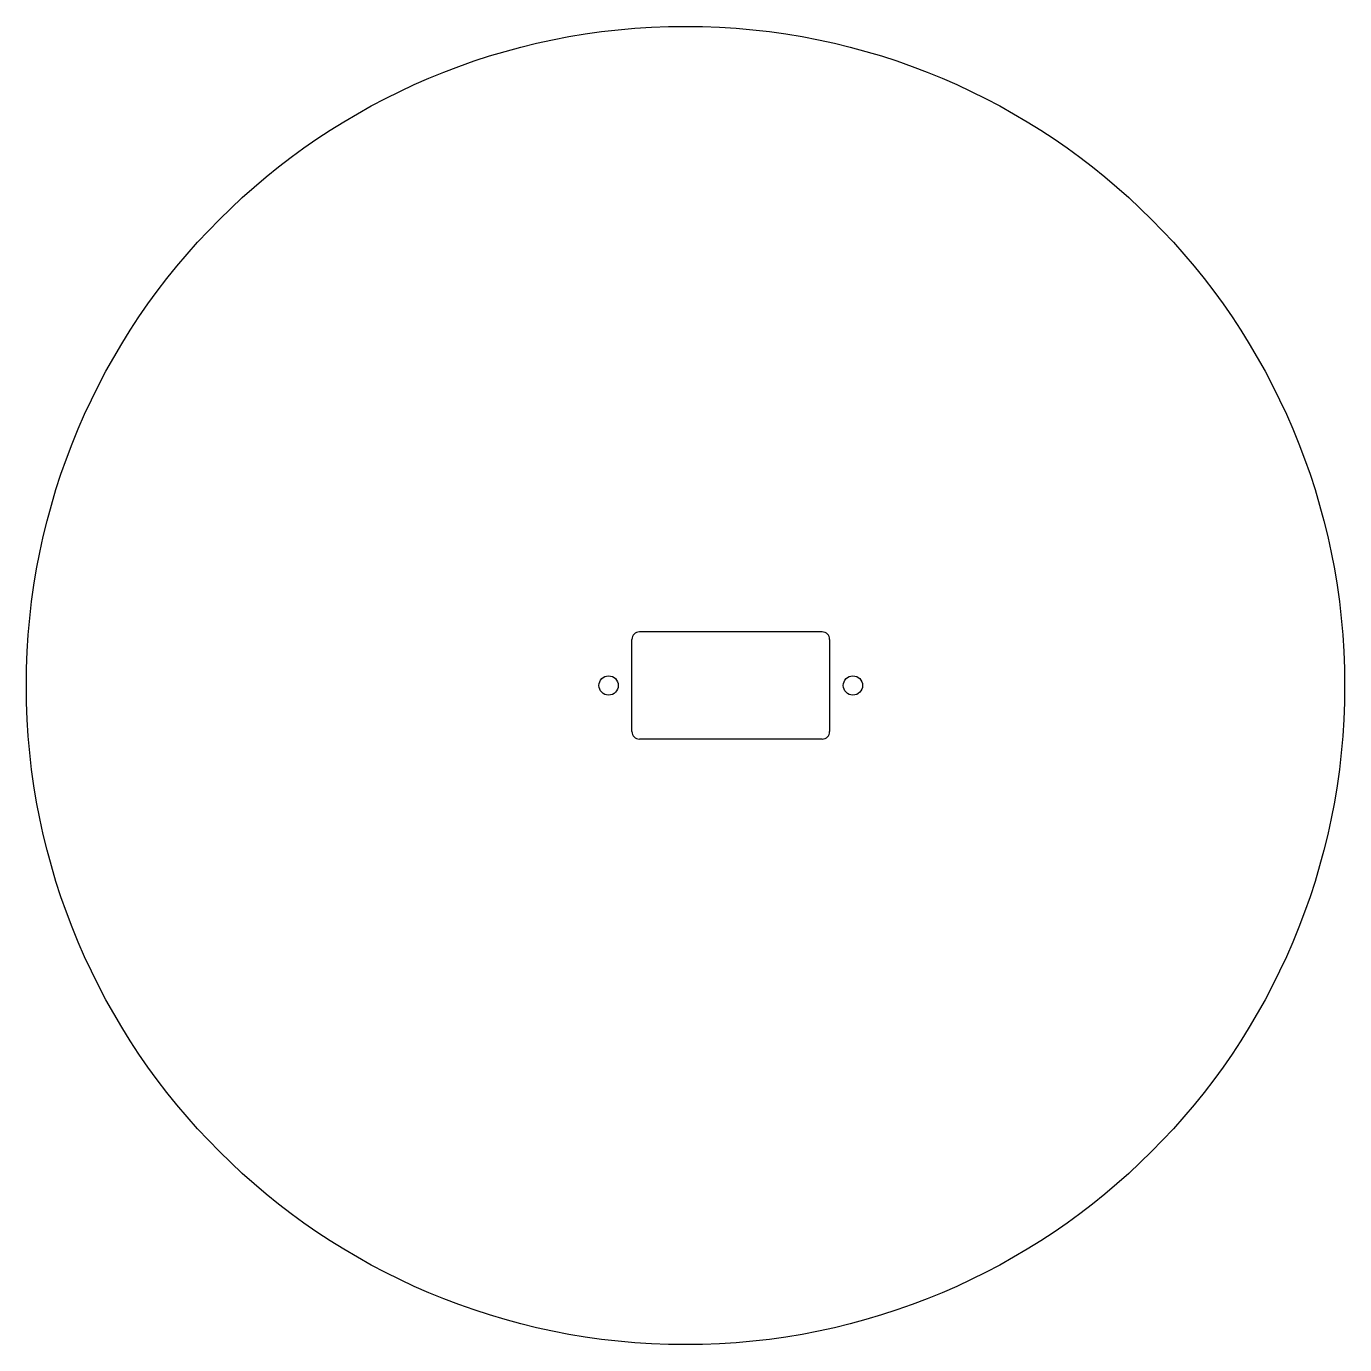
# Model space of a CAD drawing. Header units: millimetres. Extents: x -75 to 75, y -68 to 82.
import ezdxf

# ---------------------------------------------------------------- set-up
doc = ezdxf.new("R2010")
doc.units = ezdxf.units.MM

msp = doc.modelspace()

# ---------------------------------------------------------------- linework, layer by layer
at = {"color": 7, "linetype": 'Continuous', "lineweight": 25}
for p, q in [((15.55, 12.72), (-5.25, 12.72)), ((-6.1, 1.37), (-6.1, 11.87)), ((16.4, 11.87), (16.4, 1.37)), ((15.55, 0.52), (-5.25, 0.52))]:
    msp.add_line(p, q, dxfattribs=at)
for centre, radius in [((0, 6.62), 75), ((-8.75, 6.62), 1.1), ((19.05, 6.62), 1.1)]:
    msp.add_circle(centre, radius, dxfattribs=at)
for centre, start, end in [((-5.25, 11.87), 90, 180), ((15.55, 11.87), 0, 90), ((-5.25, 1.37), 180, 270), ((15.55, 1.37), 270, 0)]:
    msp.add_arc(centre, 0.85, start, end, dxfattribs=at)

doc.saveas('drawing.dxf')
